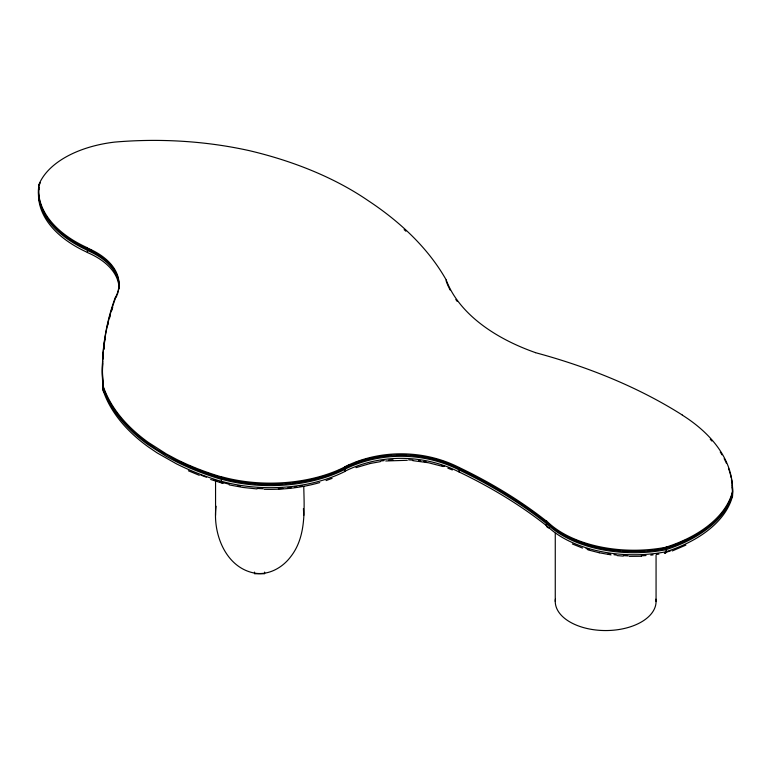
<?xml version="1.0" encoding="UTF-8"?>
<svg xmlns="http://www.w3.org/2000/svg" width="771" height="771" viewBox="0 0 771 771"><rect width="100%" height="100%" fill="white"/><g stroke="black" fill="none" stroke-linecap="round" stroke-linejoin="round"><path stroke-width="1.16" d="M303.764 486.665C304.285 510.055 306.222 536.789 290.85 556.508C282.938 567.225 269.821 574.877 256.203 573.373C225.913 568.979 212.324 533.542 216.102 506.248M343.211 468.132L347.152 466.127M685.882 545.107L672.322 550.928M326.037 480.593L332.079 478.377M671.184 546.119L660.66 549.019M665.228 552.662L670.818 550.716M355.98 467.65L370.331 463.467M319.763 482.569C301.74 487.744 282.909 489.826 264.183 489.296M370.147 463.516L380.44 461.627M385.722 460.971L407.31 460.306M641.472 556.257L629.252 556.373M617.07 555.602L623.141 556.093M257.032 488.939L242.904 487.436L229.199 484.892M412.716 460.634L428.416 462.745L443.238 466.561M611.066 554.879L599.327 552.797M599.154 552.759L587.878 549.829M210.666 479.475L222.405 483.215M582.5 548.065L572.352 543.969M447.884 468.18L452.336 469.963M188.384 470.773L199.294 475.312M89.022 249.226L91.874 250.527M459.063 467.438C424.05 449.618 380.045 449.175 344.849 466.763L344.849 467.997C380.045 450.409 424.05 450.852 459.063 468.672A516.522 298.213 0 0 1 546.253 522.198L546.253 520.965A516.522 298.213 0 0 0 459.063 467.438L459.063 468.672M546.253 525.494L546.253 523.432A516.522 298.213 0 0 0 459.063 469.905C424.05 452.085 380.045 451.642 344.849 469.24L344.849 471.293C380.045 453.705 424.05 454.148 459.063 471.958A516.522 298.213 0 0 1 546.253 525.494A6.814 4.559 -50.4 0 0 549.424 528.01M303.427 508.523L303.764 515.356M731.438 498.162A6.823 5.551 8.5 0 0 732.45 496.351L732.45 494.298A132.477 76.483 0 0 1 666.221 549.588L666.192 551.612A6.833 2.284 75.5 0 1 664.361 553.221M666.192 547.082L666.192 548.316A132.477 76.483 0 0 0 732.421 493.055L732.45 491.831A132.477 76.483 0 0 1 666.221 547.121M656.063 554.841L656.063 601.457M555.265 533.32L555.265 601.457M459.063 469.905L459.063 471.958M264.598 572.092L264.598 573.74L254.517 573.74L254.517 572.092M223.359 483.07A6.814 2.448 -74.2 0 1 221.402 481.403L221.402 479.35A225.132 129.981 0 0 1 176.472 461.8L166.478 456.471L148.244 444.819A224.236 129.461 0 0 1 103.131 388.439A602.151 347.644 0 0 1 102.678 361.416M215.562 480.69L215.562 515.356M103.15 385.972L103.15 387.206A224.236 129.461 0 0 0 148.263 443.576L157.053 449.57L176.463 460.566A225.132 129.981 0 0 0 221.402 478.116L221.402 476.883A225.132 129.981 0 0 1 176.472 459.323L166.478 454.003L148.244 442.352A224.236 129.461 0 0 1 103.131 385.972A602.151 347.644 0 0 1 115.351 297.269M103.15 388.439L103.15 390.492A6.823 5.532 -11.7 0 0 104.538 392.661M87.422 247.886L87.422 249.12M38.849 184.886L38.849 186.129M38.849 187.363L38.849 189.415M87.316 249.206A77.293 44.622 0 0 1 118.647 289.53M118.483 290.445A77.293 44.622 0 0 1 118.04 292.267M117.78 293.173A77.293 44.622 0 0 1 117.144 294.975M116.778 295.871A77.293 44.622 0 0 1 115.958 297.645M87.316 247.973A77.293 44.622 0 0 1 115.505 297.298M103.16 387.206A602.151 347.644 0 0 1 115.351 298.502M87.508 249.062A127.87 73.823 0 0 1 38.752 186.119M39.167 185.242A97.888 56.514 0 0 1 40.391 182.64M404.129 229.623A393.663 227.281 0 0 1 405.864 231.213M457.155 301.355A195.034 112.605 0 0 1 455.834 299.495M450.11 290.012A195.034 112.605 0 0 1 449.136 288.084M448.674 287.12A195.034 112.605 0 0 1 446.226 281.261L446.255 280.027A393.663 227.281 0 0 0 368.085 200.595A306.733 177.089 0 0 0 249.534 150.702A264.626 152.783 0 0 0 114.59 142.105A97.888 56.514 0 0 0 38.81 184.886A127.87 73.823 0 0 0 87.508 247.828M710.264 439.239A191.767 110.716 0 0 1 711.855 441.022M720.239 452.008A191.767 110.716 0 0 1 722.003 454.823M724.152 458.629A191.767 110.716 0 0 1 726.504 463.438M728.47 468.296A191.767 110.716 0 0 1 729.462 471.235M729.771 472.218A191.767 110.716 0 0 1 731.226 477.981M731.448 479.138A191.767 110.716 0 0 1 732.537 493.064M666.26 548.432A100.779 58.182 0 0 1 546.533 522.112M345.022 468.113A113.096 65.294 0 0 1 221.508 477.991M341.553 469.144A110.581 63.839 0 0 1 338.768 470.455M325.969 475.485A110.581 63.839 0 0 1 319.686 477.442M318.616 477.75A110.581 63.839 0 0 1 314.289 478.897M313.19 479.167A110.581 63.839 0 0 1 307.639 480.42M306.511 480.641A110.581 63.839 0 0 1 292.72 482.839M290.378 483.109A110.581 63.839 0 0 1 285.655 483.552M282.099 483.803A110.581 63.839 0 0 1 258.198 483.783M255.818 483.619A110.581 63.839 0 0 1 242.865 482.174M241.709 482A110.581 63.839 0 0 1 230.288 479.841M229.17 479.591A110.581 63.839 0 0 1 222.607 477.924M222.511 478.039A222.482 128.449 0 0 1 211.842 474.666M210.791 474.31A222.482 128.449 0 0 1 205.578 472.469M203.515 471.707A222.482 128.449 0 0 1 199.438 470.156M196.113 468.835A222.482 128.449 0 0 1 189.599 466.079M185.358 464.181A222.482 128.449 0 0 1 181.195 462.205M348.02 465.501A85.542 49.383 0 0 1 350.159 464.566M355.739 462.388A85.542 49.383 0 0 1 364.259 459.709M365.232 459.449A85.542 49.383 0 0 1 370.196 458.244M371.208 458.022A85.542 49.383 0 0 1 373.241 457.608M375.294 457.222A85.542 49.383 0 0 1 391.109 455.285M396.487 455.025A85.542 49.383 0 0 1 406.221 455.063M410.529 455.285A85.542 49.383 0 0 1 416.947 455.854M419.077 456.104A85.542 49.383 0 0 1 423.289 456.692M424.329 456.866A85.542 49.383 0 0 1 427.442 457.415M428.474 457.617A85.542 49.383 0 0 1 437.514 459.738M441.388 460.865A85.542 49.383 0 0 1 443.286 461.472M658.395 549.492A98.322 56.765 0 0 1 654.82 549.983M652.623 550.243A98.322 56.765 0 0 1 647.582 550.716M644.546 550.937A98.322 56.765 0 0 1 623.113 550.908M620.067 550.677A98.322 56.765 0 0 1 615.017 550.176M613.003 549.935A98.322 56.765 0 0 1 600.397 547.824M599.25 547.574A98.322 56.765 0 0 1 593.554 546.215M592.436 545.916A98.322 56.765 0 0 1 588.013 544.644M586.933 544.307A98.322 56.765 0 0 1 583.714 543.247M582.664 542.88A98.322 56.765 0 0 1 577.498 540.914M576.496 540.51A98.322 56.765 0 0 1 573.537 539.218M685.727 539.97A129.875 74.98 0 0 1 681.053 542.158M679.135 543.006A129.875 74.98 0 0 1 672.216 545.791M682.345 415.135A191.767 110.716 0 0 1 732.537 491.831M535.498 352.675A461.868 266.65 0 0 1 682.412 415.097M535.527 352.646A195.034 112.605 0 0 1 446.226 280.027M666.26 547.198A100.779 58.182 0 0 1 546.533 520.878M345.022 466.879A113.096 65.294 0 0 1 221.508 476.757M655.909 599.173A50.404 29.096 0 0 1 605.669 630.553A50.404 29.096 0 0 1 555.419 599.173M345.022 469.346A113.096 65.294 0 0 1 221.508 479.225M666.26 549.665A100.779 58.182 0 0 1 546.533 523.345M731.448 480.372A191.767 110.716 0 0 1 731.843 482.685M732.151 485.007A191.767 110.716 0 0 1 732.537 494.298M38.752 187.353A127.87 73.823 0 0 0 87.508 250.296L87.422 252.416A127.87 73.823 0 0 1 38.752 189.415M87.316 250.45A77.293 44.622 0 0 1 118.888 288.932M102.813 359.064A602.151 347.644 0 0 1 103.372 352.029M103.603 349.677A602.151 347.644 0 0 1 105.029 339.144M107.776 325.15A602.151 347.644 0 0 1 108.335 322.827M109.472 318.365A602.151 347.644 0 0 1 110.388 315.069M111.679 310.674A602.151 347.644 0 0 1 112.72 307.388M102.678 363.469A602.151 347.644 0 0 0 103.16 390.492A224.236 129.461 0 0 0 148.263 446.872L157.053 452.856L176.463 463.853A225.132 129.981 0 0 0 221.402 481.403M102.967 358.775A602.151 347.644 0 0 1 103.372 354.082M103.873 349.388A602.151 347.644 0 0 1 104.326 345.88M87.316 252.502A77.293 44.622 0 0 1 119.004 288.229M732.151 487.06A191.767 110.716 0 0 1 732.537 496.351M732.421 496.351A132.477 76.483 0 0 1 666.221 551.641M666.26 551.728A100.779 58.182 0 0 1 546.533 525.408M345.022 471.409A113.096 65.294 0 0 1 221.508 481.287M658.906 554.089A95.797 55.31 0 0 1 656.593 554.426M653.104 554.869A95.797 55.31 0 0 1 650.763 555.13M646.04 555.544A95.797 55.31 0 0 1 641.299 555.814M628.153 555.872A95.797 55.31 0 0 1 623.392 555.631M616.28 555.014A95.797 55.31 0 0 1 613.938 554.735M610.43 554.262A95.797 55.31 0 0 1 608.117 553.906M589.189 549.53A95.797 55.31 0 0 1 586.037 548.518M380.961 460.991A88.067 50.847 0 0 1 384.218 460.595M388.603 460.171A88.067 50.847 0 0 1 393.027 459.882M408.591 459.882A88.067 50.847 0 0 1 413.015 460.171M418.508 460.721A88.067 50.847 0 0 1 420.696 460.991M423.934 461.463A88.067 50.847 0 0 1 426.084 461.819M441.581 465.453A88.067 50.847 0 0 1 444.52 466.378M302.357 486.077A108.123 62.422 0 0 1 300.131 486.462M296.748 486.983A108.123 62.422 0 0 1 294.483 487.301M291.062 487.725A108.123 62.422 0 0 1 287.612 488.082M282.986 488.448A108.123 62.422 0 0 1 278.341 488.708M263.142 488.747A108.123 62.422 0 0 1 257.302 488.438M240.08 486.405A108.123 62.422 0 0 1 237.834 486.009M229.016 484.159A108.123 62.422 0 0 1 223.715 482.8M222.559 482.588A219.831 126.916 0 0 1 219.378 481.615M217.277 480.95A219.831 126.916 0 0 1 214.145 479.928M206.406 477.22A219.831 126.916 0 0 1 200.846 475.119"/></g></svg>
